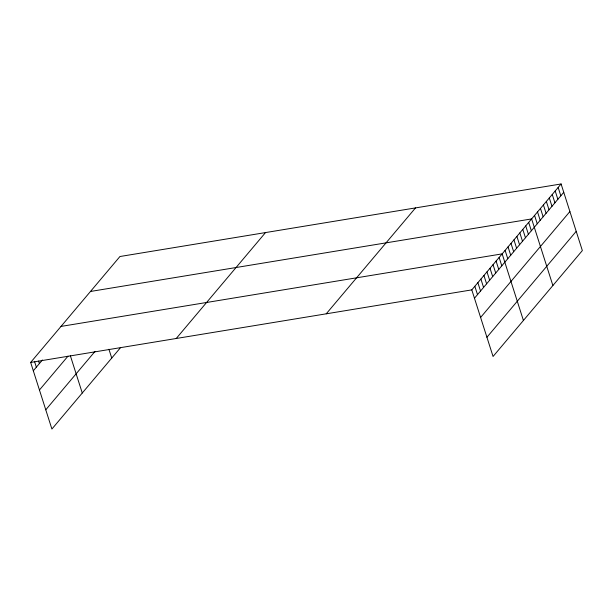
<?xml version="1.0" encoding="UTF-8"?>
<svg xmlns="http://www.w3.org/2000/svg" width="613" height="613" viewBox="0 0 613 613"><rect width="100%" height="100%" fill="white"/><g stroke="black" fill="none" stroke-linecap="round" stroke-linejoin="round"><path stroke-width="0.92" d="M120.569 347.586L51.906 429.031L30.65 362.429L119.941 256.518L561.094 183.969L582.35 250.571L493.059 356.482L471.803 289.88L561.094 183.969M33.317 370.781L42.42 359.977M39.447 390.006L67.989 356.153M45.768 409.806L94.992 351.433M176.23 338.491L265.521 232.572M326.223 313.825L415.514 207.907M474.47 298.232L563.761 192.321M480.6 317.457L569.898 211.539M486.921 337.265L576.212 231.346M90.479 291.466L531.632 218.918L552.88 285.52M61.009 326.423L502.162 253.874L523.418 320.469M30.65 362.429L471.803 289.88M558.152 187.463L560.811 195.815M555.202 190.957L557.868 199.309M552.252 194.451L554.918 202.803M549.309 197.953L551.976 206.297M546.359 201.447L549.026 209.799M543.417 204.941L546.083 213.293M540.467 208.435L543.133 216.787M537.524 211.929L540.183 220.282M534.574 215.424L537.241 223.776M528.682 222.419L531.348 230.764M525.732 225.913L528.398 234.266M522.789 229.408L525.456 237.76M519.839 232.902L522.506 241.254M516.897 236.396L519.563 244.748M513.947 239.89L516.613 248.242M511.004 243.384L513.663 251.736M508.054 246.886L510.721 255.23M505.104 250.38L507.771 258.732M499.128 257.475L501.794 265.827M496.086 261.077L498.752 269.429M493.051 264.678L495.718 273.03M490.017 268.279L492.683 276.632M486.983 271.881L489.649 280.233M483.948 275.482L486.607 283.834M480.906 279.084L483.573 287.428M477.872 282.685L480.538 291.029M474.837 286.286L477.504 294.631M108.922 349.257L111.735 358.069M70.334 355.647L82.265 393.017M38.588 361.072L39.385 363.578M34.489 361.333L36.351 367.179"/></g></svg>
